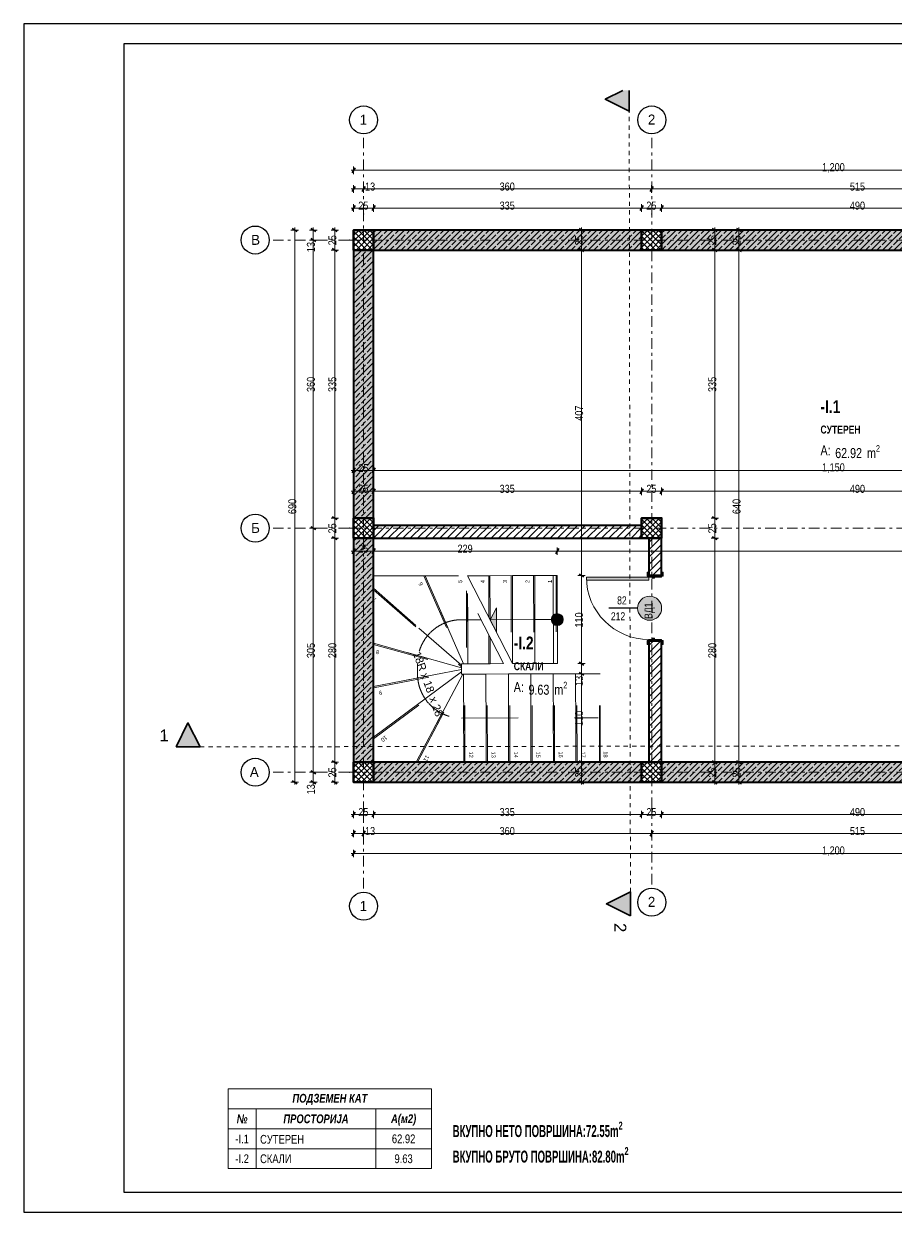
# Model space of a CAD drawing. Extents: x 1230 to 300706, y -1407 to 36108.
# Drawn here: x 78820 to 89718, y 2225 to 17075 of the extents above; entities that cross this region are included whole.
import ezdxf

# ---------------------------------------------------------------- set-up
doc = ezdxf.new("R2010")
doc.units = 0
doc.header["$LTSCALE"] = 5
doc.header["$MEASUREMENT"] = 0
doc.set_wipeout_variables(frame=1)
for name, pattern in [('- Двойно прекъснати линии', [1093.611073, 529.166651, -211.666656, 141.111112, -211.666656]), ('- Прекъснати линия', [423.333333, 211.666667, -211.666667]), ('Small Dashed', [282.222222, 141.111111, -141.111111]), ('Wipeout_Contour', [100000, 0, -100000])]:
    doc.linetypes.add(name, pattern=pattern)
for name, color, linetype, lineweight in [('1', 255, 'Continuous', 13), ('101', 253, 'Continuous', 15), ('11', 7, 'Continuous', 18), ('18', 9, 'Continuous', 15), ('2', 8, 'Continuous', 15), ('25', 9, 'Continuous', 35), ('27', 7, 'Continuous', 40), ('46', 9, 'Continuous', 35), ('47', 7, 'Continuous', 60), ('5', 7, 'Continuous', 25), ('7', 7, 'Continuous', 25), ('71', 7, 'Continuous', 20), ('85', 254, 'Continuous', 20), ('91', 7, 'Continuous', 13)]:
    doc.layers.add(name, color=color, linetype=linetype, lineweight=lineweight)
for name, color, linetype, lineweight, true_color in [('168', 7, 'Continuous', 15, 0x5e5e5e), ('184', 7, 'Continuous', 0, 0xe8e8e8), ('188', 7, 'Continuous', 0, 0xe8e8e8), ('3', 7, 'Continuous', 18, 0x7c7c7c), ('45', 7, 'Continuous', 35, 0x404040), ('89', 7, 'Continuous', 20, 0x111111)]:
    doc.layers.add(name, color=color, linetype=linetype, lineweight=lineweight, true_color=true_color)
doc.layers.add('4 _ - Фрагмент - Чертежи.2D Elements', color=7, linetype='Continuous')
doc.layers.add('A-Text', color=7, linetype='Continuous')
doc.styles.add('GENERATED_STYLE_3', font='GOTHIC.TTF')
doc.styles.add('GENERATED_STYLE_4', font='arial.ttf')
doc.styles.add('GENERATED_STYLE_5', font='arialbd.ttf')
doc.styles.add('GENERATED_STYLE_6', font='Cambria Math.ttf')
pattern_1 = [(45, (26079.93, 9612.7), (-70.71068, 70.71068), []), (45, (26044.58, 9648.05), (-70.71068, 70.71068), [75, -25])]
pattern_2 = [(45, (26079.93, 9612.7), (-45.96194, 45.96194), [])]
pattern_3 = [(45, (26079.93, 9612.7), (-35.35534, 35.35534), []), (135, (26079.93, 9612.7), (35.35534, 35.35534), [])]

msp = doc.modelspace()

# ---------------------------------------------------------------- hatches: boundary and pattern name
at = {"layer": '1', "linetype": 'Continuous', "lineweight": 13}
h = msp.add_hatch(dxfattribs=at)
h.set_pattern_fill('1_СТОМАНОБЕТОН_0001', color=256, scale=50, style=0, pattern_type=2)
h.set_pattern_definition(pattern_1)
h.paths.add_polyline_path([(86538, 14498), (83190, 14498), (83190, 14248), (86538, 14248)])
h = msp.add_hatch(dxfattribs=at)
h.set_pattern_fill('1_СТОМАНОБЕТОН_0001', color=256, scale=50, style=0, pattern_type=2)
h.set_pattern_definition(pattern_1)
h.paths.add_polyline_path([(86788, 14498), (86788, 14248), (91690, 14248), (91690, 14498)])
h = msp.add_hatch(dxfattribs=at)
h.set_pattern_fill('1_СТОМАНОБЕТОН_0001', color=256, scale=50, style=0, pattern_type=2)
h.set_pattern_definition(pattern_1)
h.paths.add_polyline_path([(82940, 10898), (83190, 10898), (83190, 14248), (82940, 14248)])
h = msp.add_hatch(dxfattribs=at)
h.set_pattern_fill('1_СТОМАНОБЕТОН_0001', color=256, scale=50, style=0, pattern_type=2)
h.set_pattern_definition(pattern_1)
h.paths.add_polyline_path([(83190, 10648), (82940, 10648), (82940, 7848), (83190, 7848)])
h = msp.add_hatch(dxfattribs=at)
h.set_pattern_fill('1_СТОМАНОБЕТОН_0001', color=256, scale=50, style=0, pattern_type=2)
h.set_pattern_definition(pattern_1)
h.paths.add_polyline_path([(83190, 7598), (86538, 7598), (86538, 7848), (83190, 7848)])
h = msp.add_hatch(dxfattribs=at)
h.set_pattern_fill('1_СТОМАНОБЕТОН_0001', color=256, scale=50, style=0, pattern_type=2)
h.set_pattern_definition(pattern_1)
h.paths.add_polyline_path([(86788, 7598), (91690, 7598), (91690, 7848), (86788, 7848)])
at = {"layer": '18', "linetype": 'Continuous', "lineweight": 15}
for points in [[(86538, 14498), (83190, 14498), (83190, 14248), (86538, 14248)], [(86788, 14498), (86788, 14248), (91690, 14248), (91690, 14498)], [(82940, 10898), (83190, 10898), (83190, 14248), (82940, 14248)], [(83190, 10648), (82940, 10648), (82940, 7848), (83190, 7848)], [(83190, 7598), (86538, 7598), (86538, 7848), (83190, 7848)], [(86788, 7598), (91690, 7598), (91690, 7848), (86788, 7848)]]:
    msp.add_hatch(color=256, dxfattribs=at).paths.add_polyline_path(points)
at = {"layer": '188', "linetype": 'Continuous', "lineweight": 0}
msp.add_hatch(color=256, dxfattribs=at).paths.add_polyline_path([(86638, 9622, 1), (86638, 9922, 1)])
at = {"layer": '25', "linetype": 'Continuous', "lineweight": 35}
for points in [[(86305, 16243), (86083, 16132), (86383, 15982), (86382, 16243)], [(80722, 8039), (81022, 8040), (80871, 8339)], [(86398, 5927), (86398, 6227), (86098, 6077)]]:
    msp.add_hatch(color=256, dxfattribs=at).paths.add_polyline_path(points)
at = {"layer": '71', "linetype": 'Continuous', "lineweight": 20}
for points in [[(84645, 9629), (84725, 9479), (84725, 9779)], [(85485, 9706, 1), (85485, 9556, 1)]]:
    msp.add_hatch(color=256, dxfattribs=at).paths.add_polyline_path(points)

# ---------------------------------------------------------------- linework, layer by layer
at = {"linetype": 'Continuous', "lineweight": 13, "ltscale": 0.01}
for p, q in [((81374, 3766), (83914, 3766)), ((81374, 3517), (81374, 3766)), ((83914, 3517), (83914, 3766)), ((81374, 3517), (83914, 3517)), ((81374, 3268), (81374, 3517)), ((81723, 3268), (81723, 3517)), ((83217, 3268), (83217, 3517)), ((83914, 3268), (83914, 3517)), ((81374, 3268), (81723, 3268)), ((81374, 3019), (81374, 3268)), ((81723, 3268), (83217, 3268)), ((81723, 3019), (81723, 3268)), ((83217, 3268), (83914, 3268)), ((83217, 3019), (83217, 3268)), ((83914, 3019), (83914, 3268)), ((81374, 3019), (81723, 3019)), ((81374, 2770), (81374, 3019)), ((81723, 3019), (83217, 3019)), ((81723, 2770), (81723, 3019)), ((83217, 3019), (83914, 3019)), ((83217, 2770), (83217, 3019)), ((83914, 2770), (83914, 3019)), ((81374, 2770), (81723, 2770)), ((81723, 2770), (83217, 2770)), ((83217, 2770), (83914, 2770))]:
    msp.add_line(p, q, dxfattribs=at)
at = {"layer": '1', "linetype": '- Двойно прекъснати линии', "lineweight": 13, "ltscale": 0.05}
for p, q in [((83065, 14699), (83065, 15699)), ((86665, 14699), (86665, 15699)), ((83065, 7225), (83065, 6225)), ((86665, 7274), (86665, 6274))]:
    msp.add_line(p, q, dxfattribs=at)
at = {"layer": '1', "linetype": '- Двойно прекъснати линии', "lineweight": 13}
for p in [(83065, 14699), (83065, 14699), (86665, 14699), (86665, 14699), (83065, 7225), (83065, 7225), (86665, 7274), (86665, 7274)]:
    msp.add_point(p, dxfattribs=at)
at = {"layer": '101', "linetype": 'Continuous', "lineweight": 15}
msp.add_line((85848, 10122), (85848, 10162), dxfattribs=at)
at = {"layer": '11', "linetype": 'Continuous', "lineweight": 18}
for p, q in [((84644, 10179), (84364, 10179)), ((84926, 9080), (84364, 10179)), ((84924, 10180), (84644, 10179)), ((84644, 10179), (84645, 9629)), ((84645, 9629), (84644, 10179)), ((85204, 10180), (84924, 10180)), ((84924, 10180), (84926, 9080)), ((84926, 9080), (84924, 10180)), ((85484, 10181), (85204, 10180)), ((85204, 10180), (85206, 9080)), ((85206, 9080), (85204, 10180)), ((85486, 9081), (85484, 10181)), ((85205, 9630), (84645, 9629)), ((85485, 9631), (85205, 9630)), ((84926, 9080), (85206, 9080)), ((85206, 9080), (85486, 9081))]:
    msp.add_line(p, q, dxfattribs=at)
at = {"layer": '11', "linetype": 'Continuous', "lineweight": 18, "flags": 128}
msp.add_lwpolyline([(84645, 9629), (84725, 9479), (84725, 9779)], close=True, dxfattribs=at)
msp.add_lwpolyline([(85485, 9706, 1), (85485, 9556, 1)], format="xyb", close=True, dxfattribs=at)
at = {"layer": '2', "linetype": 'Continuous', "lineweight": 15, "flags": 128}
msp.add_lwpolyline([(86638, 9622, 1), (86638, 9922, 1)], format="xyb", close=True, dxfattribs=at)
at = {"layer": '25', "linetype": 'Continuous', "lineweight": 35, "flags": 128}
msp.add_lwpolyline([(86382, 16243), (86383, 15982), (86083, 16132), (86305, 16243)], dxfattribs=at)
for points in [[(80722, 8039), (81022, 8040), (80871, 8339)], [(86398, 5927), (86398, 6227), (86098, 6077)]]:
    msp.add_lwpolyline(points, close=True, dxfattribs=at)
at = {"layer": '27', "linetype": 'Continuous', "lineweight": 40, "flags": 128}
for points in [[(86538, 14498), (83190, 14498)], [(91690, 14498), (86788, 14498)], [(82940, 14248), (82940, 10898)], [(83190, 10898), (83190, 14248)], [(83190, 14248), (86538, 14248)], [(86788, 14248), (91690, 14248)], [(82940, 10648), (82940, 7848)], [(83190, 7848), (83190, 10648)], [(86538, 7848), (83190, 7848)], [(91690, 7848), (86788, 7848)], [(83190, 7598), (86538, 7598)], [(86788, 7598), (91690, 7598)]]:
    msp.add_lwpolyline(points, dxfattribs=at)
at = {"layer": '4 _ - Фрагмент - Чертежи.2D Elements', "linetype": 'Continuous', "lineweight": 25, "ltscale": 0.01}
for points in [[(78820, 2225), (99820, 2225), (99820, 17075)], [(99820, 17075), (78820, 17075)], [(78820, 17075), (78820, 2225)]]:
    msp.add_lwpolyline(points, dxfattribs=at)
msp.add_lwpolyline([(80070, 2475), (99570, 2475), (99570, 16825), (80070, 16825)], close=True, dxfattribs=at)
at = {"layer": '45', "linetype": 'Continuous', "lineweight": 35}
for p, q in [((82958, 15276), (82922, 15214)), ((82958, 15042), (82922, 14979)), ((83047, 14979), (83083, 15042)), ((86645, 14979), (86681, 15042)), ((82958, 14804), (82922, 14742)), ((83172, 14742), (83208, 14804)), ((86520, 14742), (86556, 14804)), ((86770, 14742), (86806, 14804)), ((82236, 14480), (82174, 14516)), ((82468, 14480), (82406, 14516)), ((82737, 14480), (82674, 14516)), ((85818, 14480), (85756, 14516)), ((87483, 14480), (87420, 14516)), ((87785, 14480), (87723, 14516)), ((82406, 14391), (82468, 14355)), ((82674, 14266), (82737, 14230)), ((85756, 14266), (85818, 14230)), ((87420, 14266), (87483, 14230)), ((87723, 14266), (87785, 14230)), ((82958, 11525), (82922, 11463)), ((83172, 11463), (83208, 11525)), ((82958, 11265), (82922, 11203)), ((83172, 11203), (83208, 11265)), ((86520, 11203), (86556, 11265)), ((86770, 11203), (86806, 11265)), ((82674, 10916), (82737, 10880)), ((87420, 10916), (87483, 10880)), ((82406, 10791), (82468, 10755)), ((82674, 10666), (82737, 10630)), ((87420, 10666), (87483, 10630)), ((82958, 10517), (82922, 10454)), ((83172, 10454), (83208, 10517)), ((85466, 10454), (85502, 10517)), ((85756, 10199), (85818, 10163)), ((85756, 9099), (85818, 9063)), ((85756, 8970), (85818, 8934)), ((82406, 7741), (82468, 7705)), ((82674, 7866), (82737, 7830)), ((85756, 7866), (85818, 7830)), ((87420, 7866), (87483, 7830)), ((87723, 7866), (87785, 7830)), ((82174, 7616), (82236, 7580)), ((82406, 7616), (82468, 7580)), ((82674, 7616), (82737, 7580)), ((85756, 7616), (85818, 7580)), ((87420, 7616), (87483, 7580)), ((87723, 7616), (87785, 7580)), ((82958, 7226), (82922, 7164)), ((83172, 7164), (83208, 7226)), ((86520, 7164), (86556, 7226)), ((86770, 7164), (86806, 7226)), ((82958, 6989), (82922, 6926)), ((83047, 6926), (83083, 6989)), ((86645, 6926), (86681, 6989)), ((82958, 6740), (82922, 6677))]:
    msp.add_line(p, q, dxfattribs=at)
at = {"layer": '5', "linetype": 'Continuous', "lineweight": 25}
msp.add_line((86488, 9772), (86128, 9772), dxfattribs=at)
at = {"layer": '7', "linetype": 'Continuous', "lineweight": 25}
for centre in [(83065, 15874), (86665, 15874), (81711, 14373), (81711, 10773), (81711, 7723), (86665, 6099), (83065, 6050)]:
    msp.add_circle(centre, 175, dxfattribs=at)
at = {"layer": '85', "linetype": 'Continuous', "lineweight": 20, "ltscale": 0.05}
for p, q in [((82940, 15245), (82910, 15245)), ((82940, 15292), (82940, 15198)), ((94940, 15245), (82940, 15245)), ((82940, 15011), (82910, 15011)), ((82940, 15058), (82940, 14964)), ((83065, 15011), (82940, 15011)), ((83065, 15058), (83065, 14964)), ((86663, 15011), (83065, 15011)), ((86663, 15058), (86663, 14964)), ((91815, 15011), (86663, 15011)), ((82940, 14773), (82910, 14773)), ((82940, 14820), (82940, 14726)), ((83190, 14773), (82940, 14773)), ((83190, 14820), (83190, 14726)), ((86538, 14773), (83190, 14773)), ((86538, 14820), (86538, 14726)), ((86788, 14773), (86538, 14773)), ((86788, 14820), (86788, 14726)), ((91690, 14773), (86788, 14773)), ((82252, 14498), (82158, 14498)), ((82205, 14498), (82205, 14529)), ((82205, 7598), (82205, 14498)), ((82484, 14498), (82390, 14498)), ((82437, 14498), (82437, 14529)), ((82437, 14373), (82437, 14498)), ((82753, 14498), (82659, 14498)), ((82706, 14498), (82706, 14529)), ((82706, 14248), (82706, 14498)), ((85834, 14498), (85740, 14498)), ((85787, 14498), (85787, 14529)), ((85787, 14248), (85787, 14498)), ((87498, 14498), (87405, 14498)), ((87452, 14498), (87452, 14529)), ((87452, 14248), (87452, 14498)), ((87801, 14498), (87707, 14498)), ((87754, 14498), (87754, 14529)), ((87754, 14248), (87754, 14498)), ((82484, 14373), (82390, 14373)), ((82437, 10773), (82437, 14373)), ((82753, 14248), (82659, 14248)), ((82706, 10898), (82706, 14248)), ((85834, 14248), (85740, 14248)), ((87498, 14248), (87405, 14248)), ((87452, 10898), (87452, 14248)), ((87801, 14248), (87707, 14248)), ((87754, 7848), (87754, 14248)), ((82940, 11494), (82910, 11494)), ((82940, 11541), (82940, 11447)), ((83190, 11494), (82940, 11494)), ((83190, 11541), (83190, 11447)), ((94690, 11494), (83190, 11494)), ((82940, 11234), (82910, 11234)), ((82940, 11281), (82940, 11187)), ((83190, 11234), (82940, 11234)), ((83190, 11281), (83190, 11187)), ((86538, 11234), (83190, 11234)), ((86538, 11281), (86538, 11187)), ((86788, 11234), (86538, 11234)), ((86788, 11281), (86788, 11187)), ((91690, 11234), (86788, 11234)), ((82753, 10898), (82659, 10898)), ((82706, 10648), (82706, 10898)), ((87498, 10898), (87405, 10898)), ((87452, 10648), (87452, 10898)), ((82484, 10773), (82390, 10773)), ((82437, 7723), (82437, 10773)), ((82753, 10648), (82659, 10648)), ((82706, 7848), (82706, 10648)), ((87498, 10648), (87405, 10648)), ((87452, 7848), (87452, 10648)), ((82940, 10485), (82910, 10485)), ((82940, 10532), (82940, 10439)), ((83190, 10485), (82940, 10485)), ((83190, 10532), (83190, 10439)), ((85484, 10485), (83190, 10485)), ((85484, 10532), (85484, 10439)), ((85834, 10181), (85740, 10181)), ((85787, 9081), (85787, 10181)), ((85834, 9081), (85740, 9081)), ((85787, 8952), (85787, 9081)), ((85834, 8952), (85740, 8952)), ((85787, 7848), (85787, 8952)), ((82484, 7723), (82390, 7723)), ((82437, 7598), (82437, 7723)), ((82753, 7848), (82659, 7848)), ((82706, 7598), (82706, 7848)), ((85834, 7848), (85740, 7848)), ((85787, 7598), (85787, 7848)), ((87498, 7848), (87405, 7848)), ((87452, 7598), (87452, 7848)), ((87801, 7848), (87707, 7848)), ((87754, 7598), (87754, 7848)), ((82252, 7598), (82158, 7598)), ((82205, 7568), (82205, 7598)), ((82484, 7598), (82390, 7598)), ((82437, 7568), (82437, 7598)), ((82753, 7598), (82659, 7598)), ((82706, 7568), (82706, 7598)), ((85834, 7598), (85740, 7598)), ((85787, 7568), (85787, 7598)), ((87498, 7598), (87405, 7598)), ((87452, 7568), (87452, 7598)), ((87801, 7598), (87707, 7598)), ((87754, 7568), (87754, 7598)), ((82940, 7195), (82910, 7195)), ((82940, 7242), (82940, 7148)), ((83190, 7195), (82940, 7195)), ((83190, 7242), (83190, 7148)), ((86538, 7195), (83190, 7195)), ((86538, 7242), (86538, 7148)), ((86788, 7195), (86538, 7195)), ((86788, 7242), (86788, 7148)), ((91690, 7195), (86788, 7195)), ((82940, 7004), (82940, 6911)), ((83065, 7004), (83065, 6911)), ((86663, 7004), (86663, 6911)), ((82940, 6957), (82910, 6957)), ((83065, 6957), (82940, 6957)), ((86663, 6957), (83065, 6957)), ((91815, 6957), (86663, 6957)), ((82940, 6709), (82910, 6709)), ((82940, 6755), (82940, 6662)), ((94940, 6709), (82940, 6709))]:
    msp.add_line(p, q, dxfattribs=at)
at = {"layer": '89', "linetype": 'Continuous', "lineweight": 20, "flags": 128}
msp.add_lwpolyline([(94940, 7598), (94940, 14498), (82940, 14498), (82940, 7598)], close=True, dxfattribs=at)
at = {"layer": '91', "linetype": 'Small Dashed', "lineweight": 13}
for p, q in [((83835, 10178), (83187, 10177)), ((83187, 10177), (83187, 10023)), ((83819, 10178), (84296, 9079)), ((84252, 10179), (83835, 10178)), ((83835, 10178), (84312, 9079)), ((84312, 9079), (83835, 10178)), ((84814, 9080), (84252, 10179)), ((84629, 10179), (84630, 9659)), ((84909, 10180), (84911, 9109)), ((85189, 10180), (85191, 9080)), ((85469, 10181), (85471, 9081)), ((83187, 10023), (84288, 9060)), ((84288, 9060), (83187, 10023)), ((83187, 10023), (83188, 9334)), ((83187, 10003), (84288, 9040)), ((84350, 9988), (84351, 9079)), ((84365, 9958), (84366, 9079)), ((84366, 9079), (84365, 9958)), ((84533, 9629), (84288, 9629)), ((84630, 9438), (84631, 9079)), ((84646, 9409), (84646, 9079)), ((84646, 9079), (84646, 9409)), ((83188, 9334), (84288, 9029)), ((84288, 9029), (83188, 9334)), ((83188, 9334), (83189, 8973)), ((83188, 9319), (84288, 9013)), ((83738, 9078), (83739, 8974)), ((84288, 9060), (84288, 9079)), ((84288, 9079), (84312, 9079)), ((84288, 9029), (84288, 9060)), ((84312, 9079), (84366, 9079)), ((84366, 9079), (84646, 9079)), ((84646, 9079), (84814, 9080)), ((83189, 8794), (84288, 9005)), ((84288, 9005), (83189, 8794)), ((83189, 8779), (84288, 8989)), ((83189, 8973), (83189, 8794)), ((83190, 8160), (84289, 8976)), ((84289, 8976), (83190, 8160)), ((83190, 8141), (84289, 8957)), ((83721, 7849), (84306, 8950)), ((84306, 8950), (83721, 7849)), ((83738, 7849), (84323, 8950)), ((83739, 8974), (83739, 8949)), ((84288, 9005), (84288, 9029)), ((84289, 8976), (84288, 9005)), ((84289, 8975), (84289, 8976)), ((84289, 8950), (84289, 8975)), ((84306, 8950), (84289, 8950)), ((84314, 8950), (84306, 8950)), ((84316, 7850), (84314, 8950)), ((84314, 8950), (84316, 7850)), ((84594, 8950), (84314, 8950)), ((84331, 7850), (84329, 8950)), ((84874, 8951), (84594, 8950)), ((84596, 7850), (84594, 8950)), ((84594, 8950), (84596, 7850)), ((84611, 7850), (84609, 8950)), ((84876, 7851), (84874, 8951)), ((84874, 8951), (84876, 7851)), ((85154, 8951), (84874, 8951)), ((84891, 7851), (84889, 8951)), ((85434, 8952), (85154, 8951)), ((85156, 7851), (85154, 8951)), ((85154, 8951), (85156, 7851)), ((85171, 7851), (85169, 8951)), ((85436, 7852), (85434, 8952)), ((85434, 8952), (85436, 7852)), ((85714, 8952), (85434, 8952)), ((85451, 7852), (85449, 8952)), ((85994, 8953), (85714, 8952)), ((85716, 7852), (85714, 8952)), ((85714, 8952), (85716, 7852)), ((85731, 7852), (85729, 8952)), ((86019, 8953), (85994, 8953)), ((86011, 7853), (86009, 8953)), ((86021, 7853), (86019, 8953)), ((83189, 8794), (83190, 8160)), ((84289, 8400), (85715, 8402)), ((85715, 8402), (85995, 8403)), ((83190, 8160), (83190, 7848)), ((83190, 7848), (83721, 7849)), ((83721, 7849), (84316, 7850)), ((84316, 7850), (84596, 7850)), ((84596, 7850), (84876, 7851)), ((84876, 7851), (85156, 7851)), ((85156, 7851), (85436, 7852)), ((85436, 7852), (85716, 7852)), ((85716, 7852), (85996, 7853)), ((85996, 7853), (86021, 7853))]:
    msp.add_line(p, q, dxfattribs=at)
at = {"layer": '91', "linetype": 'Continuous', "lineweight": 13}
for p, q in [((85434, 10181), (84364, 10179)), ((85436, 9081), (85434, 10181)), ((84926, 9080), (85436, 9081))]:
    msp.add_line(p, q, dxfattribs=at)
at = {"layer": '91', "linetype": 'Small Dashed', "lineweight": 13}
for centre, start, end in [((84288, 9079), 90.0882, 180.0882), ((84289, 8950), 180.0882, 270.0882)]:
    msp.add_arc(centre, 550, start, end, dxfattribs=at)

# ---------------------------------------------------------------- texts
at = {"linetype": 'Continuous', "lineweight": 13, "char_height": 109.58}
for s, insert, attachment_point, style in [('\\A1;{\\W0.800000x;\\pqc;\\fCentury Gothic|b1|i1|c0|p34;ПОДЗЕМЕН КАТ}', (82644, 3634), 5, 'GENERATED_STYLE_5'), ('\\A1;{\\W0.800000x;\\pqc;\\fCentury Gothic|b1|i1|c0|p34;№}', (81548, 3392), 5, 'GENERATED_STYLE_5'), ('\\A1;{\\W0.800000x;\\pqc;\\fCentury Gothic|b1|i1|c0|p34;ПРОСТОРИЈА}', (82470, 3392), 5, 'GENERATED_STYLE_5'), ('\\A1;{\\W0.800000x;\\pqc;\\fCentury Gothic|b1|i1|c0|p34;А(м2)}', (83565, 3378), 5, 'GENERATED_STYLE_5'), ('\\A1;{\\W0.800000x;\\pqc;\\fCentury Gothic|b0|i0|c0|p34;-I.1}', (81548, 3141), 5, 'GENERATED_STYLE_4'), ('\\A1;\\pxql;{\\fCentury Gothic|b0|i0|c204|p34;\\W0.8;СУТЕРЕН}', (81772, 3136), 4, 'GENERATED_STYLE_4'), ('\\A1;{\\W0.800000x;\\pqc;\\fCentury Gothic|b0|i0|c0|p34;62.92}', (83565, 3142), 5, 'GENERATED_STYLE_4'), ('\\A1;{\\W0.800000x;\\pqc;\\fCentury Gothic|b0|i0|c0|p34;-I.2}', (81548, 2894), 5, 'GENERATED_STYLE_4'), ('\\A1;{\\W0.800000x;\\pql;\\fCentury Gothic|b0|i0|c0|p34;СКАЛИ}', (81772, 2893), 4, 'GENERATED_STYLE_4'), ('\\A1;{\\W0.800000x;\\pqc;\\fCentury Gothic|b0|i0|c0|p34;9.63}', (83565, 2893), 5, 'GENERATED_STYLE_4')]:
    msp.add_mtext(s, dxfattribs=dict(at, insert=insert, attachment_point=attachment_point, style=style))
at = {"layer": '1', "linetype": 'Continuous', "lineweight": 13, "attachment_point": 1}
for s, insert, char_height, style in [('\\A1;{\\pql;\\pt0;\\fCentury Gothic|b0|i0|c0|p34;1}', (83016, 15938), 125, 'GENERATED_STYLE_6'), ('\\A1;{\\pql;\\pt0;\\fCentury Gothic|b0|i0|c0|p34;2}', (86616, 15941), 125, 'GENERATED_STYLE_6'), ('\\A1;{\\pql;\\pt0;\\fCentury Gothic|b0|i0|c0|p34;В}', (81660, 14438), 125, 'GENERATED_STYLE_6'), ('\\A1;{\\W0.800000x;\\pql;\\pt0;\\fCentury Gothic|b1|i0|c204|p34;-I.1}', (88772, 12371), 160, 'GENERATED_STYLE_5'), ('\\A1;{\\W0.800000x;\\pql;\\pt0;\\fCentury Gothic|b0|i0|c204|p34;A: }', (88772, 11807), 125, 'GENERATED_STYLE_4'), ('\\A1;{\\W0.800000x;\\pql;\\pt0,1;\\fCentury Gothic|b0|i0|c204|p34;62.92\\fCentury Gothic|b0|i0|c204|p34;\\A1{\\H.66x;\\S^  ;}\\fCentury Gothic|b0|i0|c204|p34; m\\fCentury Gothic|b0|i0|c204|p34;\\A1{\\H.66x;\\S2^  ;}}', (88956, 11810), 125, 'GENERATED_STYLE_4'), ('\\A1;{\\pql;\\pt0;\\fCentury Gothic|b0|i0|c0|p34;Б}', (81660, 10838), 125, 'GENERATED_STYLE_6'), ('\\A1;{\\W0.800000x;\\pql;\\pt0;\\fCentury Gothic|b1|i0|c204|p34;-I.2}', (84941, 9419), 160, 'GENERATED_STYLE_5'), ('\\A1;{\\W0.800000x;\\pql;\\pt0;\\fCentury Gothic|b0|i0|c204|p34;A: }', (84941, 8850), 125, 'GENERATED_STYLE_4'), ('\\A1;{\\W0.800000x;\\pql;\\pt0,1;\\fCentury Gothic|b0|i0|c204|p34;9.63\\fCentury Gothic|b0|i0|c204|p34;\\A1{\\H.66x;\\S^  ;}\\fCentury Gothic|b0|i0|c204|p34; m\\fCentury Gothic|b0|i0|c204|p34;\\A1{\\H.66x;\\S2^  ;}}', (85125, 8853), 125, 'GENERATED_STYLE_4'), ('\\A1;{\\pql;\\pt0;\\fCentury Gothic|b0|i0|c0|p34;А}', (81644, 7788), 125, 'GENERATED_STYLE_6'), ('\\A1;{\\pql;\\pt0;\\fCentury Gothic|b0|i0|c0|p34;1}', (83016, 6114), 125, 'GENERATED_STYLE_6'), ('\\A1;{\\pql;\\pt0;\\fCentury Gothic|b0|i0|c0|p34;2}', (86616, 6166), 125, 'GENERATED_STYLE_6')]:
    msp.add_mtext(s, dxfattribs=dict(at, insert=insert, char_height=char_height, style=style))
at = {"layer": '25', "linetype": 'Continuous', "lineweight": 35, "char_height": 150, "attachment_point": 9, "style": 'GENERATED_STYLE_3'}
for s, insert, rotation in [('\\A1;{\\pqr;\\pt0;\\fArial|b0|i0|c0|p34;1}', (80632, 8108), 0.0882), ('\\A1;{\\pqr;\\pt0;\\fArial|b0|i0|c0|p34;2}', (86197, 5723), 270.0882)]:
    msp.add_mtext(s, dxfattribs=dict(at, insert=insert, rotation=rotation))
at = {"layer": '46', "linetype": 'Continuous', "lineweight": 35, "char_height": 100}
for s, insert, attachment_point, style in [('\\A1;{\\W0.850000x;\\pql;\\fCentury Gothic|b0|i0|c0|p34;1,200}', (88791, 15215), 7, 'GENERATED_STYLE_6'), ('\\A1;{\\W0.850000x;\\pql;\\fCentury Gothic|b0|i0|c0|p34;13}', (83083, 14990), 7, 'GENERATED_STYLE_6'), ('\\A1;{\\W0.850000x;\\pql;\\fCentury Gothic|b0|i0|c0|p34;360}', (84764, 14990), 7, 'GENERATED_STYLE_6'), ('\\A1;{\\W0.850000x;\\pql;\\fCentury Gothic|b0|i0|c0|p34;515}', (89139, 14990), 7, 'GENERATED_STYLE_6'), ('\\A1;{\\W0.850000x;\\pql;\\fCentury Gothic|b0|i0|c0|p34;25}', (82999, 14752), 7, 'GENERATED_STYLE_6'), ('\\A1;{\\W0.850000x;\\pql;\\fCentury Gothic|b0|i0|c0|p34;335}', (84764, 14752), 7, 'GENERATED_STYLE_6'), ('\\A1;{\\W0.850000x;\\pql;\\fCentury Gothic|b0|i0|c0|p34;25}', (86597, 14752), 7, 'GENERATED_STYLE_6'), ('\\A1;{\\W0.850000x;\\pql;\\fCentury Gothic|b0|i0|c0|p34;490}', (89139, 14752), 7, 'GENERATED_STYLE_6'), ('\\A1;{\\W0.800000x;\\pql;\\pt0;\\fCentury Gothic|b1|i0|c204|p34;СУТЕРЕН}', (88772, 12055), 1, 'GENERATED_STYLE_5'), ('\\A1;{\\W0.850000x;\\pql;\\fCentury Gothic|b0|i0|c0|p34;1,150}', (88791, 11464), 7, 'GENERATED_STYLE_6'), ('\\A1;{\\W0.850000x;\\pql;\\fCentury Gothic|b0|i0|c0|p34;25}', (82999, 11473), 7, 'GENERATED_STYLE_6'), ('\\A1;{\\W0.850000x;\\pql;\\fCentury Gothic|b0|i0|c0|p34;25}', (82999, 11213), 7, 'GENERATED_STYLE_6'), ('\\A1;{\\W0.850000x;\\pql;\\fCentury Gothic|b0|i0|c0|p34;335}', (84764, 11213), 7, 'GENERATED_STYLE_6'), ('\\A1;{\\W0.850000x;\\pql;\\fCentury Gothic|b0|i0|c0|p34;25}', (86597, 11213), 7, 'GENERATED_STYLE_6'), ('\\A1;{\\W0.850000x;\\pql;\\fCentury Gothic|b0|i0|c0|p34;490}', (89139, 11213), 7, 'GENERATED_STYLE_6'), ('\\A1;{\\W0.850000x;\\pql;\\fCentury Gothic|b0|i0|c0|p34;25}', (82999, 10465), 7, 'GENERATED_STYLE_6'), ('\\A1;{\\W0.850000x;\\pql;\\fCentury Gothic|b0|i0|c0|p34;229}', (84238, 10465), 7, 'GENERATED_STYLE_6'), ('\\A1;{\\W0.800000x;\\pql;\\pt0;\\fCentury Gothic|b1|i0|c204|p34;СКАЛИ}', (84941, 9098), 1, 'GENERATED_STYLE_5'), ('\\A1;{\\W0.850000x;\\pql;\\fCentury Gothic|b0|i0|c0|p34;25}', (82999, 7174), 7, 'GENERATED_STYLE_6'), ('\\A1;{\\W0.850000x;\\pql;\\fCentury Gothic|b0|i0|c0|p34;335}', (84764, 7174), 7, 'GENERATED_STYLE_6'), ('\\A1;{\\W0.850000x;\\pql;\\fCentury Gothic|b0|i0|c0|p34;25}', (86597, 7174), 7, 'GENERATED_STYLE_6'), ('\\A1;{\\W0.850000x;\\pql;\\fCentury Gothic|b0|i0|c0|p34;490}', (89139, 7174), 7, 'GENERATED_STYLE_6'), ('\\A1;{\\W0.850000x;\\pql;\\fCentury Gothic|b0|i0|c0|p34;13}', (83083, 6937), 7, 'GENERATED_STYLE_6'), ('\\A1;{\\W0.850000x;\\pql;\\fCentury Gothic|b0|i0|c0|p34;360}', (84764, 6937), 7, 'GENERATED_STYLE_6'), ('\\A1;{\\W0.850000x;\\pql;\\fCentury Gothic|b0|i0|c0|p34;515}', (89139, 6937), 7, 'GENERATED_STYLE_6'), ('\\A1;{\\W0.850000x;\\pql;\\fCentury Gothic|b0|i0|c0|p34;1,200}', (88791, 6678), 7, 'GENERATED_STYLE_6')]:
    msp.add_mtext(s, dxfattribs=dict(at, insert=insert, attachment_point=attachment_point, style=style))
at = {"layer": '46', "linetype": 'Continuous', "lineweight": 35, "char_height": 100, "attachment_point": 7, "rotation": 90, "style": 'GENERATED_STYLE_6'}
for s, insert in [('\\A1;{\\W0.850000x;\\pql;\\fCentury Gothic|b0|i0|c0|p34;25}', (82726, 14307)), ('\\A1;{\\W0.850000x;\\pql;\\fCentury Gothic|b0|i0|c0|p34;25}', (85808, 14307)), ('\\A1;{\\W0.850000x;\\pql;\\fCentury Gothic|b0|i0|c0|p34;25}', (87472, 14307)), ('\\A1;{\\W0.850000x;\\pql;\\fCentury Gothic|b0|i0|c0|p34;25}', (87775, 14307)), ('\\A1;{\\W0.850000x;\\pql;\\fCentury Gothic|b0|i0|c0|p34;13}', (82458, 14222)), ('\\A1;{\\W0.850000x;\\pql;\\fCentury Gothic|b0|i0|c0|p34;360}', (82458, 12474)), ('\\A1;{\\W0.850000x;\\pql;\\fCentury Gothic|b0|i0|c0|p34;335}', (82726, 12474)), ('\\A1;{\\W0.850000x;\\pql;\\fCentury Gothic|b0|i0|c0|p34;335}', (87472, 12474)), ('\\A1;{\\W0.850000x;\\pql;\\fCentury Gothic|b0|i0|c0|p34;407}', (85808, 12115)), ('\\A1;{\\W0.850000x;\\pql;\\fCentury Gothic|b0|i0|c0|p34;690}', (82226, 10949)), ('\\A1;{\\W0.850000x;\\pql;\\fCentury Gothic|b0|i0|c0|p34;640}', (87775, 10949)), ('\\A1;{\\W0.850000x;\\pql;\\fCentury Gothic|b0|i0|c0|p34;25}', (82726, 10707)), ('\\A1;{\\W0.850000x;\\pql;\\fCentury Gothic|b0|i0|c0|p34;25}', (87472, 10707)), ('\\A1;{\\W0.850000x;\\pql;\\fCentury Gothic|b0|i0|c0|p34;110}', (85808, 9531)), ('\\A1;{\\W0.850000x;\\pql;\\fCentury Gothic|b0|i0|c0|p34;305}', (82458, 9149)), ('\\A1;{\\W0.850000x;\\pql;\\fCentury Gothic|b0|i0|c0|p34;280}', (82726, 9149)), ('\\A1;{\\W0.850000x;\\pql;\\fCentury Gothic|b0|i0|c0|p34;280}', (87472, 9149)), ('\\A1;{\\W0.850000x;\\pql;\\fCentury Gothic|b0|i0|c0|p34;13}', (85808, 8801)), ('\\A1;{\\W0.850000x;\\pql;\\fCentury Gothic|b0|i0|c0|p34;110}', (85808, 8301)), ('\\A1;{\\W0.850000x;\\pql;\\fCentury Gothic|b0|i0|c0|p34;25}', (82726, 7657)), ('\\A1;{\\W0.850000x;\\pql;\\fCentury Gothic|b0|i0|c0|p34;25}', (85808, 7657)), ('\\A1;{\\W0.850000x;\\pql;\\fCentury Gothic|b0|i0|c0|p34;25}', (87472, 7657)), ('\\A1;{\\W0.850000x;\\pql;\\fCentury Gothic|b0|i0|c0|p34;25}', (87775, 7657)), ('\\A1;{\\W0.850000x;\\pql;\\fCentury Gothic|b0|i0|c0|p34;13}', (82458, 7447))]:
    msp.add_mtext(s, dxfattribs=dict(at, insert=insert))
at = {"layer": '7', "linetype": 'Continuous', "lineweight": 25, "char_height": 100, "attachment_point": 7, "style": 'GENERATED_STYLE_4'}
for s, insert in [('\\A1;{\\W0.800000x;\\pql;\\pt1;\\fCentury Gothic|b0|i0|c204|p34;82}', (86232, 9819)), ('\\A1;{\\W0.800000x;\\pql;\\pt1;\\fCentury Gothic|b0|i0|c204|p34;212}', (86154, 9622))]:
    msp.add_mtext(s, dxfattribs=dict(at, insert=insert))
at = {"layer": '7', "linetype": 'Continuous', "lineweight": 25, "insert": (86703, 9639), "char_height": 100, "attachment_point": 7, "rotation": 90, "style": 'GENERATED_STYLE_4'}
msp.add_mtext('\\A1;{\\W0.800000x;\\pql;\\pt1;\\fCentury Gothic|b0|i0|c204|p34;ВД1}', dxfattribs=at)
at = {"layer": '71', "linetype": 'Continuous', "lineweight": 20}
for s, insert, char_height, attachment_point, rotation, style in [('\\A1;{\\pql;\\fArial|b0|i0|c0|p34;5}', (84272, 10086), 50, 4, 90.0882, 'GENERATED_STYLE_3'), ('\\A1;{\\pql;\\fArial|b0|i0|c0|p34;4}', (84552, 10086), 50, 4, 90.0882, 'GENERATED_STYLE_3'), ('\\A1;{\\pql;\\fArial|b0|i0|c0|p34;3}', (84832, 10087), 50, 4, 90.0882, 'GENERATED_STYLE_3'), ('\\A1;{\\pql;\\fArial|b0|i0|c0|p34;2}', (85112, 10087), 50, 4, 90.0882, 'GENERATED_STYLE_3'), ('\\A1;{\\pql;\\fArial|b0|i0|c0|p34;1}', (85392, 10088), 50, 4, 90.0882, 'GENERATED_STYLE_3'), ('\\A1;{\\pql;\\fArial|b0|i0|c0|p34;6}', (83787, 10057), 50, 4, 113.4469, 'GENERATED_STYLE_3'), ('\\A1;{\\pql;\\fArial|b0|i0|c0|p34;7}', (83219, 9871), 50, 4, 138.8385, 'GENERATED_STYLE_3'), ('\\A1;{\\pql;\\fArial|b0|i0|c0|p34;8}', (83259, 9219), 50, 4, 164.4829, 'GENERATED_STYLE_3'), ('\\A1;{\\pqc;\\pt0,71;\\fCentury Gothic|b0|i0|c0|p34;18R x \\fCentury Gothic|b0|i0|c0|p34;18\\fCentury Gothic|b0|i0|c0|p34;\\A1{\\H.66x;\\S^  ;}\\fCentury Gothic|b0|i0|c0|p34;\\fCentury Gothic|b0|i0|c0|p34; x \\fCentury Gothic|b0|i0|c0|p34;28\\fCentury Gothic|b0|i0|c0|p34;\\A1{\\H.66x;\\S^  ;}\\fCentury Gothic|b0|i0|c0|p34;\\fCentury Gothic|b0|i0|c0|p34;\\fCentury Gothic|b0|i0|c0|p34;\\fCentury Gothic|b0|i0|c0|p34;\\A1{\\H.66x;\\S^  ;}\\fCentury Gothic|b0|i0|c0|p34;}', (83805, 8775), 100, 8, 289.838, 'GENERATED_STYLE_6'), ('\\A1;{\\pqc;\\pt0,71;\\fCentury Gothic|b0|i0|c0|p34;\\fCentury Gothic|b0|i0|c0|p34;\\fCentury Gothic|b0|i0|c0|p34;\\A1{\\H.66x;\\S^  ;}\\fCentury Gothic|b0|i0|c0|p34;\\fCentury Gothic|b0|i0|c0|p34;\\fCentury Gothic|b0|i0|c0|p34;\\fCentury Gothic|b0|i0|c0|p34;\\A1{\\H.66x;\\S^  ;}\\fCentury Gothic|b0|i0|c0|p34;\\fCentury Gothic|b0|i0|c0|p34;\\fCentury Gothic|b0|i0|c0|p34;\\fCentury Gothic|b0|i0|c0|p34;\\A1{\\H.66x;\\S^  ;}\\fCentury Gothic|b0|i0|c0|p34;}', (83771, 8763), 100, 2, 289.838, 'GENERATED_STYLE_6'), ('\\A1;{\\pql;\\fArial|b0|i0|c0|p34;9}', (83296, 8720), 50, 4, 190.8494, 'GENERATED_STYLE_3'), ('\\A1;{\\pql;\\fArial|b0|i0|c0|p34;10}', (83352, 8165), 50, 4, 216.6122, 'GENERATED_STYLE_3'), ('\\A1;{\\pql;\\fArial|b0|i0|c0|p34;11}', (83869, 7930), 50, 4, 242.0024, 'GENERATED_STYLE_3'), ('\\A1;{\\pql;\\fArial|b0|i0|c0|p34;12}', (84409, 7981), 50, 4, 270.0882, 'GENERATED_STYLE_3'), ('\\A1;{\\pql;\\fArial|b0|i0|c0|p34;13}', (84688, 7981), 50, 4, 270.0882, 'GENERATED_STYLE_3'), ('\\A1;{\\pql;\\fArial|b0|i0|c0|p34;14}', (84969, 7982), 50, 4, 270.0882, 'GENERATED_STYLE_3'), ('\\A1;{\\pql;\\fArial|b0|i0|c0|p34;15}', (85248, 7982), 50, 4, 270.0882, 'GENERATED_STYLE_3'), ('\\A1;{\\pql;\\fArial|b0|i0|c0|p34;16}', (85528, 7983), 50, 4, 270.0882, 'GENERATED_STYLE_3'), ('\\A1;{\\pql;\\fArial|b0|i0|c0|p34;17}', (85809, 7983), 50, 4, 270.0882, 'GENERATED_STYLE_3'), ('\\A1;{\\pql;\\fArial|b0|i0|c0|p34;18}', (86088, 7984), 50, 4, 270.0882, 'GENERATED_STYLE_3')]:
    msp.add_mtext(s, dxfattribs=dict(at, insert=insert, char_height=char_height, attachment_point=attachment_point, rotation=rotation, style=style))
at = {"layer": 'A-Text', "linetype": 'Continuous', "lineweight": 25, "char_height": 149.425, "attachment_point": 7, "style": 'GENERATED_STYLE_6'}
for s, insert in [('\\A1;{\\W0.600000x;\\pql;\\fCentury Gothic|b1|i0|c0|p34;ВКУПНО НЕТО ПОВРШИНА:\\fCentury Gothic|b1|i0|c0|p34;72.55\\fCentury Gothic|b1|i0|c0|p34;m\\fCentury Gothic|b1|i0|c0|p34;\\A1{\\H.66x;\\S2^  ;}}', (84178, 3121)), ('\\A1;{\\W0.600000x;\\pql;\\fCentury Gothic|b1|i0|c0|p34;ВКУПНО БРУТО ПОВРШИНА:\\fCentury Gothic|b1|i0|c0|p34;82.80\\fCentury Gothic|b1|i0|c0|p34;m\\fCentury Gothic|b1|i0|c0|p34;\\A1{\\H.66x;\\S2^  ;}}', (84178, 2802))]:
    msp.add_mtext(s, dxfattribs=dict(at, insert=insert))

# ---------------------------------------------------------------- next in the draw order: wipeouts: each hides what was drawn before it
at = {"linetype": 'Wipeout_Contour', "lineweight": 0, "ltscale": 1033.833848}
msp.add_wipeout([(83190, 14248), (83190, 14498), (82940, 14498), (82940, 14248)], dxfattribs=at)
at = {"linetype": 'Wipeout_Contour', "lineweight": 0, "ltscale": 1157.567226}
msp.add_wipeout([(86788, 14248), (86788, 14498), (86538, 14498), (86538, 14248)], dxfattribs=at)
at = {"linetype": 'Wipeout_Contour', "lineweight": 0, "ltscale": 841.896166}
msp.add_wipeout([(83190, 10648), (86538, 10648), (86538, 10808), (83190, 10808)], dxfattribs=at)
at = {"linetype": 'Wipeout_Contour', "lineweight": 0, "ltscale": 907.559808}
msp.add_wipeout([(86788, 10648), (86628, 10648), (86628, 10182), (86788, 10182)], dxfattribs=at)
at = {"linetype": 'Wipeout_Contour', "lineweight": 0, "ltscale": 808.853828}
msp.add_wipeout([(86628, 7848), (86788, 7848), (86788, 9362), (86628, 9362)], dxfattribs=at)
at = {"linetype": 'Wipeout_Contour', "lineweight": 0, "ltscale": 555.335265}
msp.add_wipeout([(83190, 7598), (83190, 7848), (82940, 7848), (82940, 7598)], dxfattribs=at)

# ---------------------------------------------------------------- next in the draw order: hatches: boundary and pattern name
at = {"layer": '1', "linetype": 'Continuous', "lineweight": 13}
h = msp.add_hatch(dxfattribs=at)
h.set_pattern_fill('1_БЕТОН_СГЛОБЯЕМИ_ЕЛЕМЕН_E7', color=256, scale=50, style=0, pattern_type=2)
h.set_pattern_definition(pattern_3)
h.paths.add_polyline_path([(83190, 14248), (83190, 14498), (82940, 14498), (82940, 14248)])
h = msp.add_hatch(dxfattribs=at)
h.set_pattern_fill('1_БЕТОН_СГЛОБЯЕМИ_ЕЛЕМЕН_E7', color=256, scale=50, style=0, pattern_type=2)
h.set_pattern_definition(pattern_3)
h.paths.add_polyline_path([(86788, 14248), (86788, 14498), (86538, 14498), (86538, 14248)])
h = msp.add_hatch(dxfattribs=at)
h.set_pattern_fill('1_БЕТОН_СГЛОБЯЕМИ_ЕЛЕМЕН_E7', color=256, scale=50, style=0, pattern_type=2)
h.set_pattern_definition(pattern_3)
h.paths.add_polyline_path([(83190, 7598), (83190, 7848), (82940, 7848), (82940, 7598)])
at = {"layer": '168', "linetype": 'Continuous', "lineweight": 15}
h = msp.add_hatch(dxfattribs=at)
h.set_pattern_fill('COMMON_BRICK_0001', color=256, scale=50, style=0, pattern_type=2)
h.set_pattern_definition(pattern_2)
h.paths.add_polyline_path([(83190, 10648), (86538, 10648), (86538, 10808), (83190, 10808)])
h = msp.add_hatch(dxfattribs=at)
h.set_pattern_fill('COMMON_BRICK_0001', color=256, scale=50, style=0, pattern_type=2)
h.set_pattern_definition(pattern_2)
h.paths.add_polyline_path([(86788, 10648), (86628, 10648), (86628, 10182), (86788, 10182)])
h = msp.add_hatch(dxfattribs=at)
h.set_pattern_fill('COMMON_BRICK_0001', color=256, scale=50, style=0, pattern_type=2)
h.set_pattern_definition(pattern_2)
h.paths.add_polyline_path([(86628, 7848), (86788, 7848), (86788, 9362), (86628, 9362)])
at = {"layer": '184', "linetype": 'Continuous', "lineweight": 0}
for points in [[(85848, 10162), (85848, 10122), (86628, 10122), (86628, 10162)], [(86628, 10174), (86628, 10224), (86609, 10224), (86609, 10174)], [(86788, 10182), (86628, 10182), (86628, 10162), (86788, 10162)], [(86668, 10162), (86668, 10146), (86700, 10146), (86700, 10162)], [(86807, 10174), (86807, 10224), (86788, 10224), (86788, 10174)], [(86609, 9370), (86609, 9320), (86628, 9320), (86628, 9370)], [(86788, 9382), (86628, 9382), (86628, 9362), (86788, 9362)], [(86700, 9382), (86700, 9398), (86668, 9398), (86668, 9382)], [(86788, 9370), (86788, 9320), (86807, 9320), (86807, 9370)]]:
    msp.add_hatch(color=256, dxfattribs=at).paths.add_polyline_path(points)

# ---------------------------------------------------------------- next in the draw order: linework, layer by layer
at = {"layer": '1', "linetype": '- Двойно прекъснати линии', "lineweight": 13, "ltscale": 0.05}
for p, q in [((82886, 14373), (81886, 14373)), ((82886, 14373), (96778, 14373)), ((82886, 7723), (81886, 7723))]:
    msp.add_line(p, q, dxfattribs=at)
at = {"layer": '1', "linetype": '- Двойно прекъснати линии', "lineweight": 13}
for p in [(82886, 14373), (82886, 14373), (82886, 7723), (82886, 7723)]:
    msp.add_point(p, dxfattribs=at)
at = {"layer": '101', "linetype": 'Continuous', "lineweight": 15}
for p, q in [((85848, 10162), (86628, 10162)), ((86628, 10122), (85848, 10122)), ((86788, 10182), (86628, 10182)), ((86628, 10182), (86628, 10162)), ((86628, 10162), (86788, 10162)), ((86628, 10162), (86628, 10122)), ((86668, 10162), (86668, 10146)), ((86700, 10162), (86668, 10162)), ((86668, 10146), (86700, 10146)), ((86700, 10146), (86700, 10162)), ((86788, 10162), (86788, 10182)), ((86788, 9382), (86628, 9382)), ((86628, 9382), (86628, 9362)), ((86628, 9362), (86788, 9362)), ((86700, 9398), (86668, 9398)), ((86668, 9398), (86668, 9382)), ((86668, 9382), (86700, 9382)), ((86700, 9382), (86700, 9398)), ((86788, 9362), (86788, 9382))]:
    msp.add_line(p, q, dxfattribs=at)
msp.add_arc((86628, 10162), 780, 180, 270, dxfattribs=at)
at = {"layer": '27', "linetype": 'Continuous', "lineweight": 40}
for p, q in [((86628, 10182), (86628, 10224)), ((86628, 10182), (86628, 10224)), ((86628, 10182), (86628, 10224)), ((86788, 10182), (86628, 10182)), ((86788, 10182), (86628, 10182)), ((86788, 10182), (86628, 10182)), ((86788, 10182), (86788, 10224)), ((86788, 10182), (86788, 10224)), ((86788, 10182), (86788, 10224)), ((86628, 9362), (86628, 9320)), ((86788, 9362), (86628, 9362)), ((86788, 9362), (86628, 9362)), ((86788, 9362), (86628, 9362)), ((86628, 9362), (86628, 9320)), ((86628, 9362), (86628, 9320)), ((86788, 9362), (86788, 9320)), ((86788, 9362), (86788, 9320)), ((86788, 9362), (86788, 9320))]:
    msp.add_line(p, q, dxfattribs=at)
at = {"layer": '27', "linetype": 'Continuous', "lineweight": 40, "flags": 128}
for points in [[(86538, 10808), (83190, 10808)], [(83190, 10648), (86538, 10648)], [(86628, 10648), (86628, 10182)], [(86788, 10182), (86788, 10648)], [(86628, 9362), (86628, 7848)], [(86788, 7848), (86788, 9362)]]:
    msp.add_lwpolyline(points, dxfattribs=at)
at = {"layer": '3', "linetype": 'Continuous', "lineweight": 18}
for p, q in [((86628, 10224), (86609, 10224)), ((86609, 10224), (86609, 10174)), ((86609, 10174), (86628, 10174)), ((86628, 10174), (86628, 10224)), ((86807, 10224), (86788, 10224)), ((86788, 10224), (86788, 10174)), ((86788, 10174), (86807, 10174)), ((86807, 10174), (86807, 10224)), ((86609, 9370), (86609, 9320)), ((86628, 9370), (86609, 9370)), ((86628, 9320), (86628, 9370)), ((86788, 9370), (86788, 9320)), ((86807, 9370), (86788, 9370)), ((86807, 9320), (86807, 9370)), ((86609, 9320), (86628, 9320)), ((86788, 9320), (86807, 9320))]:
    msp.add_line(p, q, dxfattribs=at)
at = {"layer": '47', "linetype": 'Continuous', "lineweight": 60, "flags": 128}
for points in [[(83190, 14248), (83190, 14498), (82940, 14498), (82940, 14248)], [(86788, 14248), (86788, 14498), (86538, 14498), (86538, 14248)], [(83190, 7598), (83190, 7848), (82940, 7848), (82940, 7598)]]:
    msp.add_lwpolyline(points, close=True, dxfattribs=at)
at = {"layer": '85', "linetype": '- Прекъснати линия', "lineweight": 20, "ltscale": 0.05}
for p, q in [((86398, 6227), (86383, 15982)), ((81022, 8040), (98225, 8066))]:
    msp.add_line(p, q, dxfattribs=at)
at = {"layer": '85', "linetype": 'Continuous', "lineweight": 20, "ltscale": 0.05}
for p, q in [((85787, 10181), (85787, 14248)), ((94690, 10485), (85484, 10485))]:
    msp.add_line(p, q, dxfattribs=at)

# ---------------------------------------------------------------- next in the draw order: wipeouts: each hides what was drawn before it
at = {"linetype": 'Wipeout_Contour', "lineweight": 0, "ltscale": 766.086055}
msp.add_wipeout([(83190, 10648), (83190, 10898), (82940, 10898), (82940, 10648)], dxfattribs=at)
at = {"linetype": 'Wipeout_Contour', "lineweight": 0, "ltscale": 926.304736}
msp.add_wipeout([(86788, 10648), (86788, 10898), (86538, 10898), (86538, 10648)], dxfattribs=at)
at = {"linetype": 'Wipeout_Contour', "lineweight": 0, "ltscale": 761.287531}
msp.add_wipeout([(86788, 7598), (86788, 7848), (86538, 7848), (86538, 7598)], dxfattribs=at)

# ---------------------------------------------------------------- next in the draw order: hatches: boundary and pattern name
at = {"layer": '1', "linetype": 'Continuous', "lineweight": 13}
h = msp.add_hatch(dxfattribs=at)
h.set_pattern_fill('1_БЕТОН_СГЛОБЯЕМИ_ЕЛЕМЕН_E7', color=256, scale=50, style=0, pattern_type=2)
h.set_pattern_definition(pattern_3)
h.paths.add_polyline_path([(83190, 10648), (83190, 10898), (82940, 10898), (82940, 10648)])
h = msp.add_hatch(dxfattribs=at)
h.set_pattern_fill('1_БЕТОН_СГЛОБЯЕМИ_ЕЛЕМЕН_E7', color=256, scale=50, style=0, pattern_type=2)
h.set_pattern_definition(pattern_3)
h.paths.add_polyline_path([(86788, 10648), (86788, 10898), (86538, 10898), (86538, 10648)])
h = msp.add_hatch(dxfattribs=at)
h.set_pattern_fill('1_БЕТОН_СГЛОБЯЕМИ_ЕЛЕМЕН_E7', color=256, scale=50, style=0, pattern_type=2)
h.set_pattern_definition(pattern_3)
h.paths.add_polyline_path([(86788, 7598), (86788, 7848), (86538, 7848), (86538, 7598)])

# ---------------------------------------------------------------- next in the draw order: linework, layer by layer
at = {"layer": '1', "linetype": '- Двойно прекъснати линии', "lineweight": 13, "ltscale": 0.05}
for p, q in [((83065, 7225), (83065, 14699)), ((86665, 7274), (86665, 14699)), ((82886, 10773), (81886, 10773)), ((82886, 10773), (96778, 10773)), ((82886, 7723), (96778, 7723))]:
    msp.add_line(p, q, dxfattribs=at)
at = {"layer": '1', "linetype": '- Двойно прекъснати линии', "lineweight": 13}
msp.add_point((82886, 10773), dxfattribs=at)
msp.add_point((82886, 10773), dxfattribs=at)
at = {"layer": '47', "linetype": 'Continuous', "lineweight": 60, "flags": 128}
for points in [[(83190, 10648), (83190, 10898), (82940, 10898), (82940, 10648)], [(86788, 10648), (86788, 10898), (86538, 10898), (86538, 10648)], [(86788, 7598), (86788, 7848), (86538, 7848), (86538, 7598)]]:
    msp.add_lwpolyline(points, close=True, dxfattribs=at)

doc.saveas('drawing.dxf')
